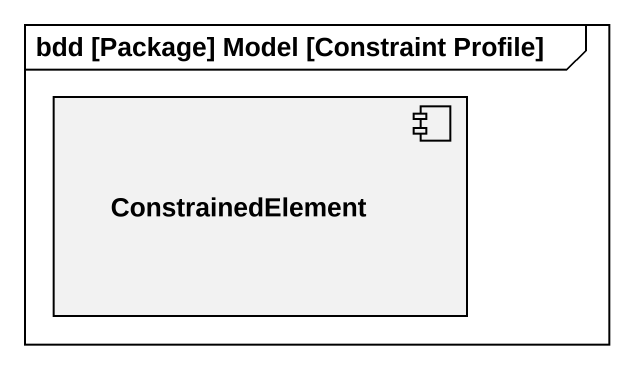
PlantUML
@startuml
mainframe bdd [Package] Model [Constraint Profile]
component ConstrainedElement
@enduml
